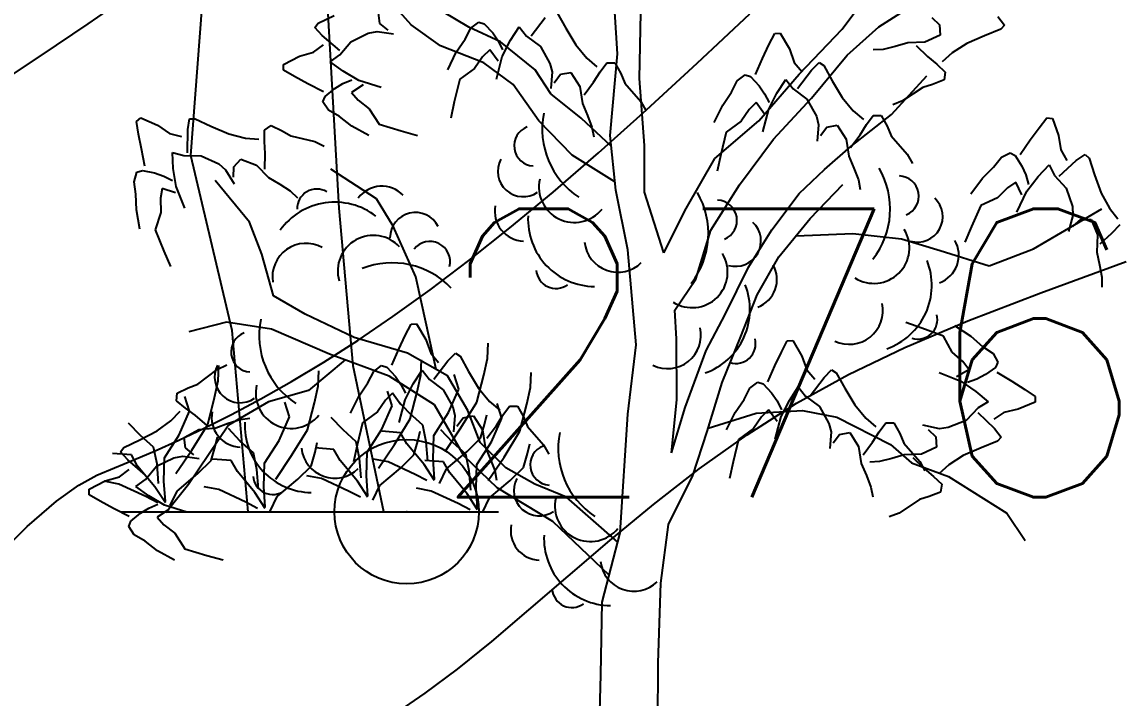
# Model space of a CAD drawing. Header units: millimetres. Extents: x 524954 to 526204, y 9523489 to 9524010.
# Drawn here: x 526017.248 to 526021.049, y 9523736.67 to 9523739.013 of the extents above; entities that cross this region are included whole.
import ezdxf

# ---------------------------------------------------------------- set-up
doc = ezdxf.new("R2010")
doc.units = ezdxf.units.MM
doc.header["$PDMODE"] = 32
doc.header["$PDSIZE"] = 0.5
doc.linetypes.add('ACAD_ISO12W100', pattern=[21, 12, -3, 0, -3, 0, -3])
for name, color, linetype in [('Arbre', 34, 'ACAD_ISO12W100'), ('CN_01_00', 3, 'Continuous'), ('CN_02_00', 4, 'Continuous'), ('TopoAlt', 3, 'Continuous'), ('TOPOJIS', 7, 'Continuous')]:
    doc.layers.add(name, color=color, linetype=linetype)
doc.styles.add('Simplex 1.0', font='Simplex.shx', dxfattribs={"width": 0.99, "height": 1})

# ---------------------------------------------------------------- blocks, each defined once
blk = doc.blocks.new('TCPOINT M')
at = {"color": 0}
blk.add_point((0, 0), dxfattribs=at)
at = {"layer": 'TopoAlt', "style": 'Simplex 1.0', "width": 0.99}
blk.add_attdef('ALT', (0.15, 0.15), '', height=1, dxfattribs=at)
blk = doc.blocks.new('v088')
at = {"linetype": 'Continuous'}
for p, q in [((-0.2365, 6.8477), (-0.2742, 7.4626)), ((-1.6648, 7.048), (-1.9323, 7.3471)), ((1.3209, 7.0171), (1.4418, 7.1813)), ((1.5755, 7.0348), (1.778, 7.1634)), ((-1.2665, 7.0314), (-1.4491, 7.1395)), ((-0.0837, 6.6768), (-0.0745, 7.1309)), ((-1.4628, 6.9029), (-1.6648, 7.048)), ((1.3557, 6.8374), (1.5755, 7.0348)), ((-1.0467, 6.9303), (-1.2665, 7.0314)), ((1.0227, 6.7061), (1.3209, 7.0171)), ((-0.8063, 6.7363), (-1.0467, 6.9303)), ((-1.1618, 6.7848), (-1.4628, 6.9029)), ((-0.2869, 6.2807), (-0.2365, 6.8477)), ((1.107, 6.54), (1.3557, 6.8374)), ((-0.9597, 6.6336), (-1.1618, 6.7848)), ((-0.6972, 6.5707), (-0.8063, 6.7363)), ((0.7433, 6.3831), (1.0227, 6.7061)), ((1.6628, 6.4272), (1.906, 6.6935)), ((-0.0491, 6.2111), (-0.0837, 6.6768)), ((-0.7803, 6.3824), (-0.9597, 6.6336)), ((-0.4884, 6.4009), (-0.6972, 6.5707)), ((0.8455, 6.2546), (1.107, 6.54)), ((1.3814, 6.2037), (1.6628, 6.4272)), ((-0.2789, 6.2036), (-0.4884, 6.4009)), ((-0.5514, 6.1446), (-0.7803, 6.3824)), ((0.4379, 6.1217), (0.7433, 6.3831)), ((-0.2479, 5.9022), (-0.2869, 6.2807)), ((0.6096, 5.9388), (0.8455, 6.2546)), ((-0.0486, 5.8877), (-0.0491, 6.2111)), ((1.1982, 6.0444), (1.3814, 6.2037)), ((-0.2539, 5.9607), (-0.5514, 6.1446)), ((0.2399, 5.7756), (0.4379, 6.1217)), ((-1.9071, 5.8427), (-2.2223, 6.0475)), ((1.0213, 5.879), (1.1982, 6.0444)), ((-2.7868, 5.6812), (-3.0229, 5.9686)), ((0.4109, 5.6237), (0.6096, 5.9388)), ((1.0995, 5.7065), (1.3247, 5.9413)), ((-0.1646, 5.4873), (-0.2479, 5.9022)), ((0.0846, 5.4676), (-0.0486, 5.8877)), ((0.8338, 5.6263), (1.0213, 5.879)), ((-1.7911, 5.6523), (-1.9071, 5.8427)), ((0.0846, 5.4676), (0.2399, 5.7756)), ((2.6462, 5.4963), (3.1193, 5.7735)), ((0.8812, 5.4407), (1.0995, 5.7065)), ((-2.7013, 5.4591), (-2.7868, 5.6812)), ((-1.6346, 5.3011), (-1.7911, 5.6523)), ((0.6713, 5.3679), (0.8338, 5.6263)), ((0.3061, 5.2857), (0.4109, 5.6237)), ((1.0006, 5.5861), (1.394, 5.6007)), ((1.394, 5.6007), (1.7306, 5.5642)), ((1.7306, 5.5642), (1.9997, 5.4827)), ((-0.1073, 4.8293), (-0.1646, 5.4873)), ((1.9997, 5.4827), (2.3377, 5.3779)), ((2.3377, 5.3779), (2.6462, 5.4963)), ((-2.6206, 5.1685), (-2.7013, 5.4591)), ((0.7312, 5.1764), (0.8812, 5.4407)), ((0.5102, 5.0412), (0.6713, 5.3679)), ((-1.5592, 4.9668), (-1.6346, 5.3011)), ((0.1613, 5.0712), (0.3061, 5.2857)), ((0.6191, 4.888), (0.7312, 5.1764)), ((-2.4003, 5.0425), (-2.6206, 5.1685)), ((0.1717, 4.8724), (0.1613, 5.0712)), ((-2.0611, 4.8817), (-2.4003, 5.0425)), ((0.3786, 4.7897), (0.5102, 5.0412)), ((-2.9464, 4.9876), (-3.2062, 4.92)), ((-2.6344, 4.9381), (-2.9464, 4.9876)), ((-1.4917, 4.6586), (-1.5592, 4.9668)), ((-2.2328, 4.7662), (-2.6344, 4.9381)), ((-1.6919, 4.7713), (-2.0611, 4.8817)), ((0.1743, 4.4496), (0.1717, 4.8724)), ((0.489, 4.5681), (0.6191, 4.888)), ((-0.1657, 4.3492), (-0.1073, 4.8293)), ((0.2314, 4.3948), (0.3786, 4.7897)), ((-1.8192, 4.6131), (-2.2328, 4.7662)), ((-1.415, 4.6154), (-1.6919, 4.7713)), ((-2.1227, 4.7254), (-2.3768, 4.5144)), ((-1.5041, 4.4145), (-1.8192, 4.6131)), ((-1.2732, 4.3758), (-1.415, 4.6154)), ((0.3841, 4.2301), (0.489, 4.5681)), ((-2.3768, 4.5144), (-2.655, 4.434)), ((0.1384, 4.0819), (0.1743, 4.4496)), ((-2.655, 4.434), (-2.9315, 4.2727)), ((-1.2976, 4.0581), (-1.5041, 4.4145)), ((-1.1877, 4.1537), (-1.2732, 4.3758)), ((0.1384, 4.0819), (0.2314, 4.3948)), ((0.7235, 4.3553), (1.0465, 4.3745)), ((1.0465, 4.3745), (1.2838, 4.3297)), ((-0.2169, 3.5272), (-0.1657, 4.3492)), ((0.3911, 4.2526), (0.7235, 4.3553)), ((1.2838, 4.3297), (1.6547, 4.1385)), ((-2.9315, 4.2727), (-3.209, 3.8627)), ((0.2848, 3.9233), (0.3841, 4.2301)), ((-1.0099, 3.9771), (-1.1877, 4.1537)), ((1.6547, 4.1385), (1.8004, 4.0109)), ((-1.0692, 3.839), (-1.2976, 4.0581)), ((1.8004, 4.0109), (2.0573, 3.9168)), ((-0.8085, 3.8631), (-1.0099, 3.9771)), ((0.1177, 3.584), (0.2848, 3.9233)), ((2.0573, 3.9168), (2.4606, 3.664)), ((-3.209, 3.8627), (-3.3666, 3.6666)), ((-0.6849, 3.6045), (-1.0692, 3.839)), ((-0.589, 3.7744), (-0.8085, 3.8631)), ((-0.2343, 3.4611), (-0.589, 3.7744)), ((2.4606, 3.664), (2.589, 3.4739)), ((-0.2941, 3.234), (-0.6849, 3.6045)), ((0.064, 3.1786), (0.1177, 3.584)), ((-0.3436, 3.0457), (-0.2169, 3.5272)), ((0.0445, 2.6247), (0.064, 3.1786)), ((-0.3518, 2.5418), (-0.3436, 3.0457)), ((0.0429, 2.1085), (0.0445, 2.6247)), ((-0.3726, 1.7516), (-0.3518, 2.5418)), ((0.1022, 1.0525), (0.0429, 2.1085)), ((-0.4115, 1.2346), (-0.3726, 1.7516)), ((-0.2683, 0.6281), (-0.4115, 1.2346)), ((0.151, 0.5063), (0.1022, 1.0525)), ((-0.2127, 0), (-0.2683, 0.6281)), ((0.2565, 0), (0.151, 0.5063)), ((-0.6539, 0), (0.6539, 0))]:
    blk.add_line(p, q, dxfattribs=at)
at = {"color": 3, "linetype": 'Continuous'}
for p, q in [((-2.3098, 7.06), (-2.2004, 7.1132)), ((-1.8828, 7.0578), (-1.8923, 7.1303)), ((-0.654, 7.1313), (-0.5947, 7.0251)), ((-0.8351, 6.9716), (-0.7381, 7.0997)), ((1.9408, 7.0996), (1.9941, 7.049)), ((2.3991, 7.1055), (2.4452, 7.0467)), ((-2.333, 7.0298), (-2.3098, 7.06)), ((-1.8262, 7.0109), (-1.8828, 7.0578)), ((-1.2526, 7.0255), (-1.1978, 7.0672)), ((-1.1978, 7.0672), (-1.1602, 7.0548)), ((-1.1602, 7.0548), (-1.1012, 6.9916)), ((-0.978, 6.9406), (-0.9175, 7.0343)), ((-0.9175, 7.0343), (-0.8661, 6.9697)), ((1.9941, 7.049), (1.9988, 6.9761)), ((2.4452, 7.0467), (2.4201, 7.0181)), ((-2.283, 6.9743), (-2.333, 7.0298)), ((-1.963, 6.9891), (-1.9025, 7.0009)), ((-1.9025, 7.0009), (-1.7879, 6.9849)), ((-1.2925, 6.9474), (-1.2526, 7.0255)), ((-0.5947, 7.0251), (-0.5257, 6.909)), ((2.4201, 7.0181), (2.3073, 6.9725)), ((-2.1607, 6.8701), (-2.283, 6.9743)), ((-2.0833, 6.9307), (-1.963, 6.9891)), ((-1.1012, 6.9916), (-1.0633, 6.9361)), ((-0.8661, 6.9697), (-0.7702, 6.8978)), ((0.8128, 6.9092), (0.8527, 6.9872)), ((0.8527, 6.9872), (0.8913, 6.9906)), ((0.8913, 6.9906), (0.9551, 6.8814)), ((1.9988, 6.9761), (1.8939, 6.9271)), ((2.3073, 6.9725), (2.1835, 6.9184)), ((-2.1606, 6.8391), (-2.0833, 6.9307)), ((-1.3538, 6.8575), (-1.2925, 6.9474)), ((-1.0633, 6.9361), (-1.0322, 6.8755)), ((-1.0349, 6.828), (-0.978, 6.9406)), ((1.7747, 6.9234), (1.6876, 6.8986)), ((1.8939, 6.9271), (1.7747, 6.9234)), ((2.1835, 6.9184), (2.0835, 6.8543)), ((-2.3415, 6.858), (-2.2745, 6.9095)), ((-0.7702, 6.8978), (-0.705, 6.781)), ((-0.5257, 6.909), (-0.4496, 6.8178)), ((0.7681, 6.8145), (0.8128, 6.9092)), ((0.9551, 6.8814), (0.9888, 6.786)), ((1.6876, 6.8986), (1.6041, 6.8779)), ((1.8337, 6.904), (1.9118, 6.828)), ((-2.4387, 6.8298), (-2.3415, 6.858)), ((-1.413, 6.7366), (-1.3538, 6.8575)), ((-1.122, 6.8741), (-1.1715, 6.8255)), ((-1.0639, 6.7951), (-1.122, 6.8741)), ((1.6041, 6.8779), (1.535, 6.8736)), ((2.0835, 6.8543), (2.0142, 6.7921)), ((-2.5514, 6.7723), (-2.4387, 6.8298)), ((-2.228, 6.7914), (-2.1606, 6.8391)), ((-1.1715, 6.8255), (-1.2266, 6.7446)), ((-1.0757, 6.6715), (-1.0349, 6.828)), ((-0.4496, 6.8178), (-0.3793, 6.7567)), ((0.7187, 6.7034), (0.7681, 6.8145)), ((1.9118, 6.828), (1.9768, 6.7743)), ((-2.5502, 6.7337), (-2.5514, 6.7723)), ((-2.1379, 6.7256), (-2.228, 6.7914)), ((-0.705, 6.781), (-0.6897, 6.7213)), ((-0.357, 6.7218), (-0.3104, 6.7855)), ((-0.3104, 6.7855), (-0.2553, 6.7842)), ((-0.2553, 6.7842), (-0.2138, 6.7099)), ((0.9888, 6.786), (1.0441, 6.7221)), ((1.1083, 6.7343), (1.1609, 6.7873)), ((1.1609, 6.7873), (1.1923, 6.7659)), ((1.1923, 6.7659), (1.2517, 6.6597)), ((1.9768, 6.7743), (2.0342, 6.7201)), ((-2.4746, 6.6893), (-2.5502, 6.7337)), ((-1.2266, 6.7446), (-1.3299, 6.6702)), ((1.0112, 6.6062), (1.1083, 6.7343)), ((-2.0288, 6.6624), (-2.1379, 6.7256)), ((-0.6897, 6.7213), (-0.6991, 6.6059)), ((-0.6753, 6.6457), (-0.6318, 6.7049)), ((-0.6318, 6.7049), (-0.56, 6.7185)), ((-0.56, 6.7185), (-0.4983, 6.6206)), ((-0.4022, 6.6506), (-0.357, 6.7218)), ((-0.2138, 6.7099), (-0.1857, 6.6447)), ((0.5938, 6.6601), (0.6485, 6.7018)), ((0.6485, 6.7018), (0.6861, 6.6893)), ((2.0342, 6.7201), (2.0261, 6.6656)), ((-2.3827, 6.6392), (-2.4746, 6.6893)), ((-2.1384, 6.6402), (-2.076, 6.6678)), ((-1.8748, 6.6127), (-2.0288, 6.6624)), ((-1.3299, 6.6702), (-1.3669, 6.5144)), ((0.5538, 6.582), (0.5938, 6.6601)), ((0.6861, 6.6893), (0.7451, 6.6262)), ((0.8684, 6.5752), (0.9289, 6.6689)), ((0.9289, 6.6689), (0.9803, 6.6043)), ((1.2517, 6.6597), (1.3207, 6.5436)), ((2.0261, 6.6656), (1.9472, 6.6337)), ((-2.2745, 6.5836), (-2.3827, 6.6392)), ((-2.1959, 6.6055), (-2.1384, 6.6402)), ((-1.9976, 6.6315), (-2.0798, 6.5781)), ((-0.4983, 6.6206), (-0.4798, 6.5027)), ((-0.4679, 6.5637), (-0.4022, 6.6506)), ((-0.1857, 6.6447), (-0.0753, 6.5169)), ((0.7451, 6.6262), (0.7831, 6.5707)), ((1.879, 6.6139), (1.7385, 6.5203)), ((1.9472, 6.6337), (1.879, 6.6139)), ((-2.2624, 6.5503), (-2.1959, 6.6055)), ((-2.0798, 6.5781), (-2.0342, 6.5259)), ((0.4926, 6.4921), (0.5538, 6.582)), ((0.9803, 6.6043), (1.0762, 6.5324)), ((-2.2769, 6.5134), (-2.2624, 6.5503)), ((0.7831, 6.5707), (0.8142, 6.5101)), ((0.8114, 6.4626), (0.8684, 6.5752)), ((1.3207, 6.5436), (1.3968, 6.4523)), ((-2.2384, 6.4564), (-2.2769, 6.5134)), ((-2.0342, 6.5259), (-1.9565, 6.4662)), ((-1.3669, 6.5144), (-1.3922, 6.3999)), ((-0.4798, 6.5027), (-0.4444, 6.4194)), ((-0.0753, 6.5169), (-0.0397, 6.4532)), ((0.7244, 6.5087), (0.6749, 6.4601)), ((0.7824, 6.4297), (0.7244, 6.5087)), ((1.0762, 6.5324), (1.1414, 6.4156)), ((1.7385, 6.5203), (1.6708, 6.4929)), ((-1.9565, 6.4662), (-1.8881, 6.3588)), ((0.4333, 6.3712), (0.4926, 6.4921)), ((0.7707, 6.306), (0.8114, 6.4626)), ((-2.1628, 6.412), (-2.2384, 6.4564)), ((0.6749, 6.4601), (0.6198, 6.3792)), ((1.3968, 6.4523), (1.4671, 6.3913)), ((-3.5682, 6.3771), (-3.539, 6.4025)), ((-3.539, 6.4025), (-3.4232, 6.3514)), ((-3.2129, 6.3221), (-3.2014, 6.3959)), ((-3.2014, 6.3959), (-3.1633, 6.397)), ((-3.1633, 6.397), (-3.053, 6.3458)), ((-2.0765, 6.3457), (-2.1628, 6.412)), ((-0.4444, 6.4194), (-0.4135, 6.3391)), ((1.1414, 6.4156), (1.1567, 6.3559)), ((1.4894, 6.3564), (1.536, 6.4201)), ((1.536, 6.4201), (1.5911, 6.4188)), ((1.5911, 6.4188), (1.6326, 6.3444)), ((2.6849, 6.3343), (2.7388, 6.4036)), ((2.7388, 6.4036), (2.7772, 6.3997)), ((2.7772, 6.3997), (2.8196, 6.2805)), ((-3.5548, 6.2904), (-3.5682, 6.3771)), ((-3.4232, 6.3514), (-3.3399, 6.2939)), ((-2.6821, 6.3185), (-2.6368, 6.3497)), ((-2.6368, 6.3497), (-2.5596, 6.3138)), ((-1.8881, 6.3588), (-1.7347, 6.313)), ((0.6198, 6.3792), (0.5164, 6.3047)), ((1.1567, 6.3559), (1.1472, 6.2405)), ((1.2146, 6.3394), (1.2864, 6.3531)), ((1.2864, 6.3531), (1.3481, 6.2552)), ((1.4442, 6.2852), (1.4894, 6.3564)), ((-3.2164, 6.1615), (-3.2129, 6.3221)), ((-3.053, 6.3458), (-2.929, 6.2922)), ((-2.6826, 6.2395), (-2.6821, 6.3185)), ((-2.5596, 6.3138), (-2.4986, 6.2775)), ((-1.9592, 6.2797), (-2.0765, 6.3457)), ((-1.7347, 6.313), (-1.6219, 6.2812)), ((-0.4135, 6.3391), (-0.4006, 6.2711)), ((1.171, 6.2803), (1.2146, 6.3394)), ((1.6326, 6.3444), (1.6606, 6.2793)), ((2.6234, 6.2497), (2.6849, 6.3343)), ((-3.5355, 6.1876), (-3.5548, 6.2904)), ((-3.3399, 6.2939), (-3.2577, 6.2746)), ((-2.929, 6.2922), (-2.8139, 6.2629)), ((-2.4986, 6.2775), (-2.3343, 6.2387)), ((0.5164, 6.3047), (0.4795, 6.1489)), ((1.3784, 6.1983), (1.4442, 6.2852)), ((1.6606, 6.2793), (1.771, 6.1515)), ((2.8196, 6.2805), (2.8349, 6.1805)), ((-2.8139, 6.2629), (-2.7211, 6.2547)), ((-2.6774, 6.1553), (-2.6826, 6.2395)), ((-2.3343, 6.2387), (-2.2681, 6.208)), ((1.3481, 6.2552), (1.3665, 6.1373)), ((2.5541, 6.1497), (2.6234, 6.2497)), ((-3.5103, 6.0686), (-3.5355, 6.1876)), ((-3.3198, 6.1639), (-3.2403, 6.1417)), ((-3.3139, 6.0525), (-3.3198, 6.1639)), ((2.4234, 6.1305), (2.4849, 6.1612)), ((2.4849, 6.1612), (2.5195, 6.142)), ((2.8349, 6.1805), (2.8773, 6.1074)), ((-3.2403, 6.1417), (-3.1205, 6.1398)), ((-3.1205, 6.1398), (-2.9991, 6.0834)), ((-2.6797, 6.0464), (-2.6774, 6.1553)), ((0.4795, 6.1489), (0.4542, 6.0345)), ((1.3665, 6.1373), (1.4019, 6.054)), ((1.771, 6.1515), (1.8066, 6.0878)), ((2.3695, 6.0612), (2.4234, 6.1305)), ((2.5195, 6.142), (2.5657, 6.0689)), ((2.9427, 6.1074), (3.0042, 6.1497)), ((3.0042, 6.1497), (3.0311, 6.1228)), ((3.0311, 6.1228), (3.0696, 6.0074)), ((-2.9991, 6.0834), (-2.9517, 6.044)), ((-2.8952, 6.0647), (-2.845, 6.1178)), ((-2.845, 6.1178), (-2.7377, 6.0747)), ((2.8234, 5.9997), (2.9427, 6.1074)), ((-3.294, 5.9279), (-3.3139, 6.0525)), ((-2.9517, 6.044), (-2.8917, 5.945)), ((-2.8958, 5.9912), (-2.8952, 6.0647)), ((-2.7377, 6.0747), (-2.6536, 5.99)), ((1.4019, 6.054), (1.4328, 5.9737)), ((2.2926, 5.9843), (2.3695, 6.0612)), ((2.5657, 6.0689), (2.5926, 6.0074)), ((2.6772, 5.9958), (2.7542, 6.0766)), ((2.7542, 6.0766), (2.7926, 6.0035)), ((-3.5861, 5.9603), (-3.5662, 6.0262)), ((-3.5662, 6.0262), (-3.5284, 6.0381)), ((-3.5284, 6.0381), (-3.4436, 6.0215)), ((-3.4436, 6.0215), (-3.3804, 5.9989)), ((2.5926, 6.0074), (2.6118, 5.942)), ((3.0696, 6.0074), (3.1158, 5.8804)), ((-3.3804, 5.9989), (-3.3196, 5.968)), ((-2.6536, 5.99), (-2.576, 5.9433)), ((1.4328, 5.9737), (1.4458, 5.9057)), ((2.2118, 5.8766), (2.2926, 5.9843)), ((2.6003, 5.8958), (2.6772, 5.9958)), ((2.7926, 6.0035), (2.8734, 5.9151)), ((-3.5727, 5.8736), (-3.5861, 5.9603)), ((-2.576, 5.9433), (-2.5039, 5.8964)), ((2.5234, 5.9574), (2.4657, 5.9189)), ((2.5657, 5.8689), (2.5234, 5.9574)), ((-3.3915, 5.9142), (-3.4031, 5.8459)), ((-3.2981, 5.8843), (-3.3915, 5.9142)), ((-3.2352, 5.7773), (-3.294, 5.9279)), ((-2.5039, 5.8964), (-2.4536, 5.8489)), ((2.4657, 5.9189), (2.3964, 5.8497)), ((2.5311, 5.7497), (2.6003, 5.8958)), ((2.8734, 5.9151), (2.9157, 5.7881)), ((-3.5695, 5.7648), (-3.5727, 5.8736)), ((3.1158, 5.8804), (3.1734, 5.7766)), ((-3.4031, 5.8459), (-3.4003, 5.748)), ((2.3964, 5.8497), (2.281, 5.7958)), ((2.281, 5.7958), (2.2156, 5.6496)), ((2.9157, 5.7881), (2.9196, 5.7266)), ((-3.5466, 5.6322), (-3.5695, 5.7648)), ((-3.4003, 5.748), (-3.4403, 5.6271)), ((3.1734, 5.7766), (3.2311, 5.7035)), ((2.9196, 5.7266), (2.8888, 5.615)), ((2.9196, 5.6496), (2.9734, 5.6996)), ((2.9734, 5.6996), (3.0465, 5.6996)), ((3.0465, 5.6996), (3.0888, 5.5919)), ((3.1888, 5.6035), (3.2465, 5.665)), ((-3.4403, 5.6271), (-3.3789, 5.4792)), ((2.2156, 5.6496), (2.1695, 5.5419)), ((3.0888, 5.5919), (3.085, 5.4727)), ((3.1081, 5.5304), (3.1888, 5.6035)), ((-3.3789, 5.4792), (-3.3323, 5.3717)), ((3.085, 5.4727), (3.1042, 5.3842)), ((3.1042, 5.3842), (3.1196, 5.2996)), ((3.1196, 5.2996), (3.1196, 5.2304)), ((1.8724, 4.9461), (1.762, 4.9854)), ((-1.7068, 4.8945), (-1.6668, 4.9726)), ((-1.6668, 4.9726), (-1.6283, 4.976)), ((-1.6283, 4.976), (-1.5645, 4.8667)), ((2.0224, 4.89), (1.8724, 4.9461)), ((2.0987, 4.9642), (2.2113, 4.8904)), ((-1.7514, 4.7999), (-1.7068, 4.8945)), ((-1.5645, 4.8667), (-1.5307, 4.7714)), ((2.0834, 4.7783), (2.0224, 4.89)), ((2.2113, 4.8904), (2.2929, 4.8185)), ((0.8993, 4.7791), (0.9393, 4.8572)), ((0.9393, 4.8572), (0.9778, 4.8606)), ((0.9778, 4.8606), (1.0416, 4.7513)), ((-1.8008, 4.6887), (-1.7514, 4.7999)), ((2.2929, 4.8185), (2.3654, 4.7691)), ((-1.5307, 4.7714), (-1.4755, 4.7074)), ((-1.4112, 4.7196), (-1.3587, 4.7727)), ((-1.3587, 4.7727), (-1.3272, 4.7513)), ((-1.3272, 4.7513), (-1.2679, 4.6451)), ((0.8546, 4.6845), (0.8993, 4.7791)), ((1.0416, 4.7513), (1.0754, 4.656)), ((2.1569, 4.7135), (2.0834, 4.7783)), ((2.3654, 4.7691), (2.4, 4.7096)), ((-1.5083, 4.5916), (-1.4112, 4.7196)), ((2.1989, 4.6584), (2.1569, 4.7135)), ((-3.0095, 4.66), (-2.9439, 4.6918)), ((-1.9257, 4.6454), (-1.871, 4.6871)), ((-1.871, 4.6871), (-1.8334, 4.6747)), ((0.8053, 4.5733), (0.8546, 4.6845)), ((2.4, 4.7096), (2.383, 4.6739)), ((-3.1435, 4.5571), (-3.0095, 4.66)), ((-1.9657, 4.5674), (-1.9257, 4.6454)), ((-1.8334, 4.6747), (-1.7744, 4.6115)), ((-1.6512, 4.5605), (-1.5907, 4.6542)), ((-1.5907, 4.6542), (-1.5392, 4.5896)), ((-1.2679, 4.6451), (-1.1988, 4.529)), ((1.0754, 4.656), (1.1306, 4.592)), ((1.1948, 4.6042), (1.2474, 4.6573)), ((1.2474, 4.6573), (1.2789, 4.6359)), ((1.9921, 4.6376), (2.1424, 4.5777)), ((2.1133, 4.6106), (2.1989, 4.6584)), ((2.383, 4.6739), (2.3129, 4.6232)), ((2.3928, 4.6398), (2.497, 4.577)), ((-1.7744, 4.6115), (-1.7365, 4.5561)), ((1.0978, 4.4762), (1.1948, 4.6042)), ((1.2789, 4.6359), (1.3382, 4.5297)), ((2.3129, 4.6232), (2.2532, 4.5924)), ((-2.0269, 4.4774), (-1.9657, 4.5674)), ((-1.5392, 4.5896), (-1.4434, 4.5178)), ((0.6804, 4.53), (0.7351, 4.5718)), ((0.7351, 4.5718), (0.7727, 4.5593)), ((2.1424, 4.5777), (2.247, 4.5072)), ((2.2532, 4.5924), (2.1892, 4.5691)), ((2.497, 4.577), (2.5853, 4.5209)), ((-3.2867, 4.4956), (-3.2101, 4.5328)), ((-3.2101, 4.5328), (-3.1435, 4.5571)), ((-1.7365, 4.5561), (-1.7054, 4.4954)), ((-1.7081, 4.4479), (-1.6512, 4.5605)), ((-1.1988, 4.529), (-1.1228, 4.4377)), ((0.6404, 4.452), (0.6804, 4.53)), ((0.7727, 4.5593), (0.8317, 4.4961)), ((0.9549, 4.4451), (1.0154, 4.5388)), ((1.0154, 4.5388), (1.0668, 4.4742)), ((1.3382, 4.5297), (1.4072, 4.4136)), ((-3.2911, 4.4407), (-3.2867, 4.4956)), ((-1.7952, 4.494), (-1.8447, 4.4455)), ((-1.7371, 4.415), (-1.7952, 4.494)), ((-1.4434, 4.5178), (-1.3781, 4.401)), ((0.8317, 4.4961), (0.8696, 4.4407)), ((2.247, 4.5072), (2.3325, 4.4356)), ((2.5853, 4.5209), (2.6578, 4.4715)), ((-2.0862, 4.3565), (-2.0269, 4.4774)), ((-1.7488, 4.2914), (-1.7081, 4.4479)), ((0.5791, 4.362), (0.6404, 4.452)), ((1.0668, 4.4742), (1.1627, 4.4024)), ((2.6578, 4.4715), (2.6564, 4.4329)), ((-3.2303, 4.3905), (-3.2911, 4.4407)), ((-1.8447, 4.4455), (-1.8998, 4.3645)), ((-1.1228, 4.4377), (-1.0524, 4.3767)), ((0.8696, 4.4407), (0.9007, 4.38)), ((0.898, 4.3325), (0.9549, 4.4451)), ((1.4072, 4.4136), (1.4833, 4.3223)), ((2.3325, 4.4356), (2.262, 4.3926)), ((2.6564, 4.4329), (2.5401, 4.3831)), ((-3.1617, 4.3413), (-3.2303, 4.3905)), ((-1.3781, 4.401), (-1.3629, 4.3412)), ((-1.0302, 4.3418), (-0.9835, 4.4054)), ((-0.9835, 4.4054), (-0.9285, 4.4041)), ((-0.9285, 4.4041), (-0.8869, 4.3298)), ((0.8109, 4.3786), (0.7614, 4.3301)), ((0.869, 4.2996), (0.8109, 4.3786)), ((1.1627, 4.4024), (1.228, 4.2856)), ((2.262, 4.3926), (2.1788, 4.3064)), ((2.5401, 4.3831), (2.4412, 4.3615)), ((-3.3314, 4.3035), (-3.2664, 4.3702)), ((-3.0788, 4.2707), (-3.1617, 4.3413)), ((-1.8998, 4.3645), (-2.0031, 4.2901)), ((-1.3629, 4.3412), (-1.3723, 4.2259)), ((-1.3049, 4.3248), (-1.2331, 4.3384)), ((-1.2331, 4.3384), (-1.1715, 4.2405)), ((-1.0754, 4.2705), (-1.0302, 4.3418)), ((0.5199, 4.2411), (0.5791, 4.362)), ((2.2601, 4.3616), (2.3751, 4.2494)), ((2.4412, 4.3615), (2.371, 4.3146)), ((-3.4268, 4.2328), (-3.3314, 4.3035)), ((-2.9333, 4.2859), (-2.8514, 4.3121)), ((-2.8514, 4.3121), (-2.7828, 4.3211)), ((-1.3485, 4.2656), (-1.3049, 4.3248)), ((-0.8869, 4.3298), (-0.8589, 4.2646)), ((0.7614, 4.3301), (0.7063, 4.2491)), ((0.8572, 4.176), (0.898, 4.3325)), ((1.4833, 4.3223), (1.5536, 4.2613)), ((2.1788, 4.3064), (2.0548, 4.2561)), ((-3.0186, 4.2553), (-2.9333, 4.2859)), ((-2.0031, 4.2901), (-2.0401, 4.1343)), ((-1.1411, 4.1837), (-1.0754, 4.2705)), ((-0.8589, 4.2646), (-0.7485, 4.1368)), ((1.228, 4.2856), (1.2432, 4.2258)), ((1.5759, 4.2264), (1.6226, 4.29)), ((1.6226, 4.29), (1.6776, 4.2887)), ((1.6776, 4.2887), (1.7191, 4.2144)), ((1.9936, 4.2484), (1.8803, 4.2721)), ((-3.5467, 4.1705), (-3.4268, 4.2328)), ((-3.2386, 4.1877), (-3.1373, 4.2436)), ((-3.1373, 4.2436), (-3.0186, 4.2553)), ((-1.1715, 4.2405), (-1.153, 4.1227)), ((0.7063, 4.2491), (0.603, 4.1747)), ((1.2432, 4.2258), (1.2338, 4.1105)), ((1.3011, 4.2094), (1.373, 4.223)), ((1.373, 4.223), (1.4346, 4.1251)), ((1.5307, 4.1551), (1.5759, 4.2264)), ((1.9168, 4.2436), (1.9701, 4.193)), ((2.0548, 4.2561), (1.9936, 4.2484)), ((2.3751, 4.2494), (2.4212, 4.1906)), ((-3.2291, 4.1152), (-3.2386, 4.1877)), ((1.2576, 4.1502), (1.3011, 4.2094)), ((1.7191, 4.2144), (1.7472, 4.1493)), ((1.9701, 4.193), (1.9747, 4.12)), ((2.4212, 4.1906), (2.396, 4.1621)), ((-3.6561, 4.1174), (-3.5467, 4.1705)), ((0.603, 4.1747), (0.566, 4.0189)), ((1.465, 4.0683), (1.5307, 4.1551)), ((1.7472, 4.1493), (1.8576, 4.0214)), ((2.396, 4.1621), (2.2833, 4.1164)), ((-3.6793, 4.0872), (-3.6561, 4.1174)), ((-3.1725, 4.0683), (-3.2291, 4.1152)), ((-2.0401, 4.1343), (-2.0653, 4.0199)), ((-1.153, 4.1227), (-1.1176, 4.0393)), ((-0.7485, 4.1368), (-0.7129, 4.0731)), ((1.4346, 4.1251), (1.4531, 4.0073)), ((1.9747, 4.12), (1.8699, 4.071)), ((2.2833, 4.1164), (2.1595, 4.0623)), ((-3.6294, 4.0317), (-3.6793, 4.0872)), ((1.7506, 4.0673), (1.6636, 4.0426)), ((1.8699, 4.071), (1.7506, 4.0673)), ((-3.5071, 3.9275), (-3.6294, 4.0317)), ((-3.4297, 3.988), (-3.3093, 4.0465)), ((-3.3093, 4.0465), (-3.2488, 4.0583)), ((-3.2488, 4.0583), (-3.1342, 4.0423)), ((-1.1176, 4.0393), (-1.0867, 3.9591)), ((1.6636, 4.0426), (1.5801, 4.0219)), ((1.8097, 4.0479), (1.8877, 3.9719)), ((2.1595, 4.0623), (2.0595, 3.9982)), ((0.566, 4.0189), (0.5407, 3.9045)), ((1.4531, 4.0073), (1.4885, 3.9239)), ((1.5801, 4.0219), (1.511, 4.0175)), ((1.8576, 4.0214), (1.8932, 3.9577)), ((2.0595, 3.9982), (1.9902, 3.936)), ((-3.6878, 3.9154), (-3.6208, 3.9668)), ((-3.5069, 3.8964), (-3.4297, 3.988)), ((-1.0867, 3.9591), (-1.0738, 3.891)), ((1.8877, 3.9719), (1.9528, 3.9182)), ((-3.785, 3.8871), (-3.6878, 3.9154)), ((1.4885, 3.9239), (1.5194, 3.8437)), ((1.9528, 3.9182), (2.0102, 3.864)), ((-3.8977, 3.8297), (-3.785, 3.8871)), ((-3.5743, 3.8488), (-3.5069, 3.8964)), ((-3.4842, 3.783), (-3.5743, 3.8488)), ((1.5194, 3.8437), (1.5323, 3.7756)), ((2.0102, 3.864), (2.002, 3.8096)), ((-3.8965, 3.791), (-3.8977, 3.8297)), ((2.002, 3.8096), (1.9231, 3.7776)), ((-3.8209, 3.7466), (-3.8965, 3.791)), ((-3.3751, 3.7197), (-3.4842, 3.783)), ((1.9231, 3.7776), (1.855, 3.7579)), ((-3.729, 3.6966), (-3.8209, 3.7466)), ((-3.4847, 3.6976), (-3.4223, 3.7252)), ((1.855, 3.7579), (1.7144, 3.6642)), ((-3.6208, 3.641), (-3.729, 3.6966)), ((-3.5422, 3.6629), (-3.4847, 3.6976)), ((-3.3439, 3.6889), (-3.4261, 3.6355)), ((-3.2212, 3.6701), (-3.3751, 3.7197)), ((-3.6087, 3.6076), (-3.5422, 3.6629)), ((1.7144, 3.6642), (1.6468, 3.6368)), ((-3.4261, 3.6355), (-3.3805, 3.5833)), ((-3.6232, 3.5708), (-3.6087, 3.6076)), ((-3.3805, 3.5833), (-3.3028, 3.5236)), ((-3.5847, 3.5138), (-3.6232, 3.5708)), ((-3.5091, 3.4694), (-3.5847, 3.5138)), ((-3.3028, 3.5236), (-3.2344, 3.4162)), ((-3.4228, 3.4031), (-3.5091, 3.4694)), ((-3.3055, 3.337), (-3.4228, 3.4031)), ((-3.2344, 3.4162), (-3.081, 3.3703)), ((-3.081, 3.3703), (-2.9682, 3.3386)), ((0.6155, 0.5313), (0.6179, 0.5842)), ((-0.3173, 0.4544), (-0.3149, 0.5073)), ((0.3847, 0.4736), (0.3871, 0.5265)), ((0.6034, 0.4736), (0.6155, 0.5313)), ((0.0288, 0.4351), (0.0313, 0.488)), ((0.3726, 0.4159), (0.3847, 0.4736)), ((0.5169, 0.4255), (0.5001, 0.476)), ((0.5794, 0.3798), (0.6034, 0.4736)), ((0.7645, 0.4303), (0.7669, 0.4832)), ((-0.3294, 0.3967), (-0.3173, 0.4544)), ((0.0168, 0.3774), (0.0288, 0.4351)), ((0.2861, 0.3678), (0.2693, 0.4183)), ((0.4808, 0.3438), (0.5169, 0.4255)), ((0.7525, 0.3726), (0.7645, 0.4303)), ((-0.4159, 0.3486), (-0.4327, 0.3991)), ((-0.3534, 0.3029), (-0.3294, 0.3967)), ((0.3462, 0.3414), (0.3053, 0.3847)), ((0.3486, 0.3221), (0.3726, 0.4159)), ((-0.452, 0.2669), (-0.4159, 0.3486)), ((-0.0697, 0.3294), (-0.0865, 0.3798)), ((-0.0072, 0.2837), (0.0168, 0.3774)), ((0.25, 0.2861), (0.2861, 0.3678)), ((0.4303, 0.2645), (0.4808, 0.3438)), ((0.5241, 0.2909), (0.5794, 0.3798)), ((0.6659, 0.3246), (0.6491, 0.375)), ((0.7285, 0.2789), (0.7525, 0.3726)), ((-0.5866, 0.2645), (-0.6275, 0.3077)), ((-0.1058, 0.2476), (-0.0697, 0.3294)), ((0.1154, 0.2837), (0.0745, 0.327)), ((0.2933, 0.2332), (0.3486, 0.3221)), ((0.3919, 0.3005), (0.3462, 0.3414)), ((0.6058, 0.3029), (0.6131, 0.3366)), ((0.6299, 0.2428), (0.6659, 0.3246)), ((-0.5025, 0.1875), (-0.452, 0.2669)), ((-0.4087, 0.214), (-0.3534, 0.3029)), ((-0.2404, 0.2452), (-0.2813, 0.2885)), ((-0.0625, 0.1947), (-0.0072, 0.2837)), ((0.1611, 0.2428), (0.1154, 0.2837)), ((0.1995, 0.2068), (0.25, 0.2861)), ((0.3149, 0.2741), (0.25, 0.2789)), ((0.3366, 0.2356), (0.3149, 0.2741)), ((0.375, 0.2452), (0.3823, 0.2789)), ((0.4039, 0.2428), (0.3919, 0.3005)), ((0.4953, 0.2404), (0.4544, 0.2837)), ((0.4688, 0.2092), (0.5241, 0.2909)), ((0.5914, 0.2548), (0.6058, 0.3029)), ((0.6732, 0.1899), (0.7285, 0.2789)), ((-0.5409, 0.2236), (-0.5866, 0.2645)), ((-0.327, 0.226), (-0.3197, 0.2596)), ((-0.1947, 0.2043), (-0.2404, 0.2452)), ((-0.1563, 0.1683), (-0.1058, 0.2476)), ((0.0192, 0.2068), (0.0264, 0.2404)), ((0.1731, 0.1851), (0.1611, 0.2428)), ((0.238, 0.1515), (0.2933, 0.2332)), ((0.3967, 0.1635), (0.3366, 0.2356)), ((0.3606, 0.1971), (0.375, 0.2452)), ((0.4087, 0.1755), (0.4039, 0.2428)), ((0.4279, 0.1827), (0.4303, 0.2645)), ((0.5409, 0.1995), (0.4953, 0.2404)), ((0.5457, 0.2092), (0.5914, 0.2548)), ((0.5794, 0.1635), (0.6299, 0.2428)), ((0.7549, 0.2019), (0.7621, 0.2356)), ((-0.6179, 0.1971), (-0.6828, 0.2019)), ((-0.5962, 0.1587), (-0.6179, 0.1971)), ((-0.5289, 0.1659), (-0.5409, 0.2236)), ((-0.464, 0.1322), (-0.4087, 0.214)), ((-0.3414, 0.1779), (-0.327, 0.226)), ((-0.1827, 0.1467), (-0.1947, 0.2043)), ((-0.1178, 0.113), (-0.0625, 0.1947)), ((0.0048, 0.1587), (0.0192, 0.2068)), ((0.0841, 0.2164), (0.0192, 0.2212)), ((0.1058, 0.1779), (0.0841, 0.2164)), ((0.1971, 0.125), (0.1995, 0.2068)), ((0.3149, 0.1515), (0.3606, 0.1971)), ((0.4736, 0.1491), (0.5457, 0.2092)), ((0.5529, 0.1418), (0.5409, 0.1995)), ((0.7405, 0.1539), (0.7549, 0.2019)), ((-0.5361, 0.0865), (-0.5962, 0.1587)), ((-0.5241, 0.0986), (-0.5289, 0.1659)), ((-0.5049, 0.1058), (-0.5025, 0.1875)), ((-0.3871, 0.1322), (-0.3414, 0.1779)), ((-0.2717, 0.1779), (-0.3366, 0.1827)), ((-0.25, 0.1394), (-0.2717, 0.1779)), ((-0.1587, 0.0865), (-0.1563, 0.1683)), ((-0.0409, 0.113), (0.0048, 0.1587)), ((0.1659, 0.1058), (0.1058, 0.1779)), ((0.1779, 0.1178), (0.1731, 0.1851)), ((0.2717, 0.1731), (0.2212, 0.1827)), ((0.3654, 0.1298), (0.2717, 0.1731)), ((0.4327, 0.1082), (0.3967, 0.1635)), ((0.464, 0.1731), (0.3991, 0.1779)), ((0.4327, 0.113), (0.4279, 0.1827)), ((0.4856, 0.1346), (0.464, 0.1731)), ((0.577, 0.0817), (0.5794, 0.1635)), ((0.6179, 0.1082), (0.6732, 0.1899)), ((0.6948, 0.1082), (0.7405, 0.1539)), ((-0.4592, 0.0721), (-0.3871, 0.1322)), ((-0.1899, 0.0673), (-0.25, 0.1394)), ((-0.1779, 0.0793), (-0.1827, 0.1467)), ((0.0409, 0.1154), (-0.0096, 0.125)), ((0.1346, 0.0721), (0.0409, 0.1154)), ((0.2019, 0.0553), (0.1971, 0.125)), ((0.2428, 0.0914), (0.3149, 0.1515)), ((0.4063, 0.1082), (0.3654, 0.1298)), ((0.4496, 0.0986), (0.4736, 0.1491)), ((0.5457, 0.0625), (0.4856, 0.1346)), ((0.5578, 0.0745), (0.5529, 0.1418)), ((-0.6611, 0.0962), (-0.7116, 0.1058)), ((-0.5674, 0.0529), (-0.6611, 0.0962)), ((-0.5001, 0.0313), (-0.5361, 0.0865)), ((-0.5001, 0.0361), (-0.5049, 0.1058)), ((-0.3149, 0.0769), (-0.3654, 0.0865)), ((-0.2212, 0.0337), (-0.3149, 0.0769)), ((-0.1539, 0.0168), (-0.1587, 0.0865)), ((-0.113, 0.0529), (-0.0409, 0.113)), ((0.2019, 0.0505), (0.1659, 0.1058)), ((0.2188, 0.0409), (0.2428, 0.0914)), ((0.4207, 0.0721), (0.3702, 0.0817)), ((0.5818, 0.012), (0.577, 0.0817)), ((0.6227, 0.0481), (0.6948, 0.1082)), ((-0.5265, 0.0313), (-0.5674, 0.0529)), ((-0.4832, 0.0216), (-0.4592, 0.0721)), ((-0.1539, 0.012), (-0.1899, 0.0673)), ((-0.137, 0.0024), (-0.113, 0.0529)), ((0.1755, 0.0505), (0.1346, 0.0721)), ((0.5145, 0.0288), (0.4207, 0.0721)), ((0.5818, 0.0072), (0.5457, 0.0625)), ((0.5986, -0.0024), (0.6227, 0.0481)), ((-0.1803, 0.012), (-0.2212, 0.0337)), ((0.5554, 0.0072), (0.5145, 0.0288))]:
    blk.add_line(p, q, dxfattribs=at)
for centre, major_axis, start_param, end_param in [((-0.1929, 6.3242), (-0.3995, 0.3995), 0.587708, 1.773422), ((-0.8122, 6.2095), (-0.099, 0.099), -0.421529, 2.292047), ((-0.8896, 6.0328), (0.1246, 0.1246), 1.864761, 4.52862), ((1.088, 5.7707), (-0.3995, 0.3995), 3.265538, 4.451253), ((-0.535, 5.9246), (0.1741, 0.1741), 2.133893, 4.816631), ((1.7113, 5.8608), (0.099, 0.099), 4.31771, 7.031286), ((-1.8693, 5.7251), (0.1445, 0.1445), 6.263619, 7.998733), ((-2.32, 5.773), (0.0964, 0.0964), 0.254619, 2.377018), ((-0.1718, 5.6024), (0.3995, 0.3995), 4.836335, 6.022049), ((-2.1951, 5.3523), (0.3298, 0.3298), 0.12682, 1.733702), ((0.4516, 5.6925), (0.099, 0.099), 4.31771, 7.031286), ((1.8413, 5.7182), (-0.1246, 0.1246), 2.081137, 4.744996), ((-0.8824, 5.7538), (-0.1445, 0.1445), 0.590553, 2.325666), ((-1.6366, 5.5711), (-0.1246, 0.1246), 4.396235, 7.060094), ((-0.3902, 5.7004), (0.3298, 0.3298), 2.307735, 3.914618), ((0.5816, 5.5499), (0.1246, 0.1246), 3.651933, 6.315792), ((1.5402, 5.502), (0.1741, 0.1741), 3.363922, 6.046661), ((-1.9284, 5.3425), (0.1741, 0.1741), 6.236163, 8.918901), ((-1.536, 5.4064), (0.099, 0.099), 5.251538, 7.965114), ((1.924, 5.4517), (-0.1445, 0.1445), 2.713295, 4.448408), ((-2.3952, 5.3012), (-0.1641, 0.1641), -1.288499, 0.949924), ((-0.2336, 5.5657), (-0.1641, 0.1641), 0.892416, 3.130839), ((-1.7969, 4.8332), (0.3995, 0.3995), 6.260774, 7.446489), ((0.2804, 5.3337), (0.1741, 0.1741), 3.363922, 6.046661), ((1.4749, 5.2432), (0.3298, 0.3298), 4.265936, 5.872819), ((0.6642, 5.2834), (-0.1445, 0.1445), 2.713295, 4.448408), ((-0.6635, 5.357), (0.0964, 0.0964), 2.435534, 4.557933), ((0.2152, 5.0749), (-0.3298, 0.3298), 2.69514, 4.302022), ((1.3699, 5.0654), (-0.1641, 0.1641), 1.908121, 4.146545), ((1.844, 5.0056), (-0.0964, 0.0964), 2.051824, 4.174223), ((-2.1547, 4.8961), (-0.3995, 0.3995), 0.587708, 1.773422), ((0.1101, 4.8971), (-0.1641, 0.1641), 1.908121, 4.146545), ((-2.774, 4.7815), (-0.099, 0.099), -0.421529, 2.292047), ((0.5842, 4.8373), (0.0964, 0.0964), 3.62262, 5.745019), ((-2.8514, 4.6047), (-0.1246, 0.1246), 0.293965, 2.957824), ((-2.4968, 4.4965), (0.1741, 0.1741), 2.133893, 4.816631), ((-2.8441, 4.3258), (-0.1445, 0.1445), 0.590553, 2.325666), ((-2.352, 4.2724), (0.3298, 0.3298), 2.307735, 3.914618), ((-0.0823, 4.1124), (0.3995, 0.3995), 2.158504, 3.344219), ((-2.1954, 4.1377), (0.1641, 0.1641), 2.463212, 4.701636), ((-0.7016, 3.9977), (0.099, 0.099), 1.149268, 3.862844), ((-2.6253, 3.929), (0.0964, 0.0964), 2.435534, 4.557933), ((-0.779, 3.821), (0.1246, 0.1246), 1.864761, 4.52862), ((-0.4244, 3.7128), (0.1741, 0.1741), 2.133893, 4.816631), ((-0.7718, 3.542), (-0.1445, 0.1445), 0.590553, 2.325666), ((-0.2796, 3.4886), (0.3298, 0.3298), 2.307735, 3.914618), ((-0.1231, 3.3539), (0.1641, 0.1641), 2.463212, 4.701636), ((-0.5529, 3.1452), (0.0964, 0.0964), 2.435534, 4.557933)]:
    blk.add_ellipse(centre, major_axis=major_axis, ratio=1, start_param=start_param, end_param=end_param, dxfattribs=at)

msp = doc.modelspace()

# ---------------------------------------------------------------- linework, layer by layer
at = {"layer": 'CN_01_00', "elevation": 277, "flags": 128}
msp.add_lwpolyline([(526017.1291, 9523737.1293), (526017.2662, 9523737.2638), (526017.3678, 9523737.3524), (526017.4448, 9523737.4075), (526017.5081, 9523737.4417), (526017.5686, 9523737.4673), (526017.6353, 9523737.4948), (526017.7096, 9523737.5266), (526017.7912, 9523737.5631), (526017.8797, 9523737.6049), (526017.9747, 9523737.6524), (526018.0757, 9523737.7061), (526018.1824, 9523737.7663), (526018.2943, 9523737.8337), (526018.4113, 9523737.9087), (526018.5336, 9523737.9919), (526018.662, 9523738.0843), (526018.7968, 9523738.1864), (526018.9387, 9523738.2991), (526019.0882, 9523738.4232), (526019.2459, 9523738.5593), (526019.4123, 9523738.7083), (526019.5876, 9523738.8701), (526019.7698, 9523739.0411)], dxfattribs=at)
at = {"layer": 'CN_02_00', "flags": 128}
for points, elevation in [([(526017.184, 9523738.8095), (526017.3147, 9523738.8966), (526017.4772, 9523739.0066), (526017.6783, 9523739.1458), (526017.9244, 9523739.3203), (526018.219, 9523739.5339), (526018.553, 9523739.7801), (526018.9143, 9523740.0497), (526019.2907, 9523740.3338), (526019.6701, 9523740.6232), (526020.0403, 9523740.9089), (526020.3892, 9523741.1818), (526020.7046, 9523741.4328), (526020.9773, 9523741.6548), (526021.2095, 9523741.8483)], 278), ([(526018.5377, 9523736.6127), (526018.6452, 9523736.687), (526018.7566, 9523736.7696), (526018.876, 9523736.8661), (526019.0041, 9523736.9748), (526019.1403, 9523737.0924), (526019.2843, 9523737.2154), (526019.4359, 9523737.3402), (526019.5946, 9523737.4635), (526019.7601, 9523737.5818), (526019.932, 9523737.6916), (526020.1117, 9523737.791), (526020.3065, 9523737.8841), (526020.5256, 9523737.9766), (526020.7781, 9523738.0741), (526021.0732, 9523738.1823)], 276)]:
    msp.add_lwpolyline(points, dxfattribs=dict(at, elevation=elevation))

# ---------------------------------------------------------------- block references
at = {"layer": 'Arbre'}
msp.add_blockref('v088', (526018.2451, 9523737.315), dxfattribs=at)
at = {"layer": 'Arbre', "xscale": 0.5, "yscale": 0.5, "zscale": 0.5}
msp.add_blockref('v088', (526019.4296, 9523735.4787), dxfattribs=at)
at = {"layer": 'TOPOJIS'}
ref = msp.add_blockref('TCPOINT M', (526018.5811, 9523737.3153, 276.61), dxfattribs=at)
ref.add_attrib('ALT', '276.61', (526018.6311, 9523737.3653, 276.61), dxfattribs={"layer": 'TopoAlt', "height": 1, "style": 'Simplex 1.0', "width": 0.99})

doc.saveas('drawing.dxf')
